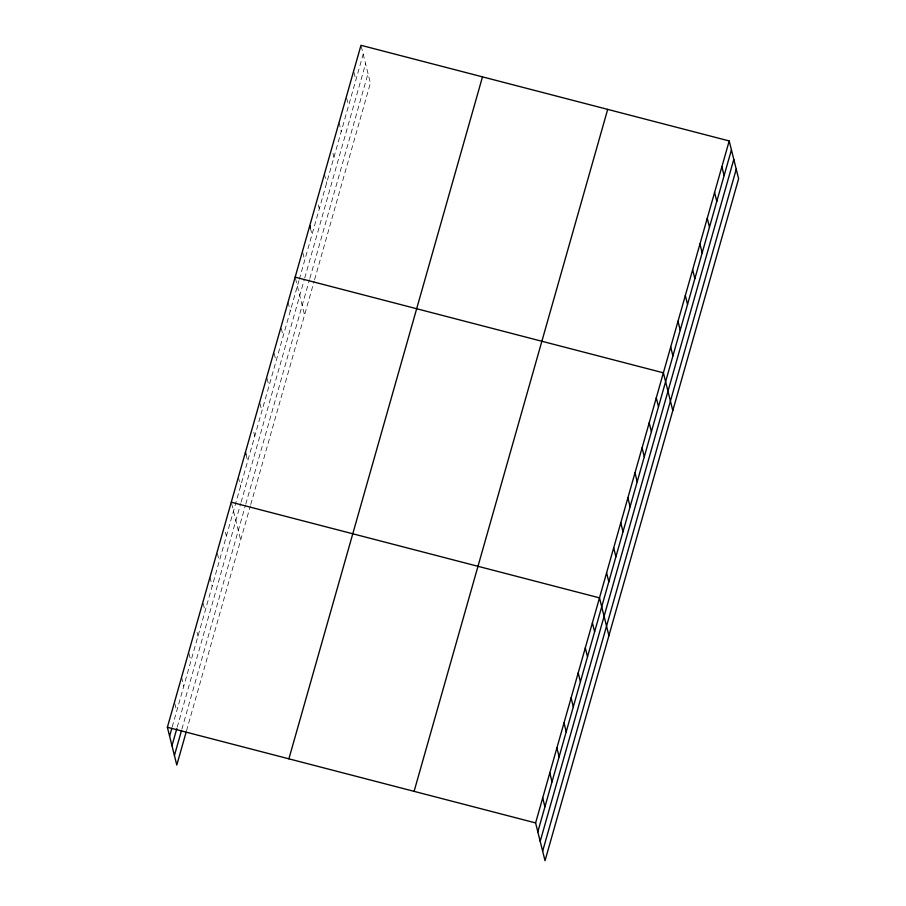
<?xml version="1.0" encoding="UTF-8"?>
<svg xmlns="http://www.w3.org/2000/svg" width="906" height="906" viewBox="0 0 906 906"><rect width="100%" height="100%" fill="white"/><g stroke="black" fill="none" stroke-linecap="round" stroke-linejoin="round"><path stroke-width="0.68" stroke-dasharray="4.53 3.4" d="M172.208 726.952L298.912 280.645M299.297 279.286L363.193 54.201M177.202 727.28L240.713 503.543M241.087 502.218L304.359 279.331M304.744 277.972L365.571 63.726M181.891 729.194L245.401 505.457M245.775 504.144L309.501 279.648M309.886 278.301L368.017 73.545M186.511 730.836L250.396 505.786M250.769 504.461L314.189 281.053M314.575 279.694L370.395 83.08L361.29 46.568M353.974 72.333L355.877 79.954M346.658 98.097L348.561 105.719M339.037 122.593L341.245 131.483M332.989 153.442L333.94 157.248M324.405 174.122L326.624 183.012M318.357 204.96L319.308 208.776M310.407 228.187L311.992 234.541M302.785 252.683L304.676 260.305M295.469 278.436L304.563 314.948M288.051 302.174L290.271 311.075M281.268 328.448L283.17 336.081M274.167 353.465L276.07 361.086M267.077 378.47L268.969 386.092M259.977 403.476L261.879 411.098M253.827 432.287L254.779 436.103M246.092 454.755L247.678 461.109M238.357 477.213L240.577 486.114M231.585 503.498L240.679 539.999M225.435 532.309L226.387 536.125M217.383 553.509L219.286 561.131M209.966 577.235L212.185 586.137M203.182 603.521L205.084 611.142M197.044 632.331L197.995 636.148M188.992 653.532L190.894 661.154M181.574 677.258L183.793 686.159M174.79 703.543L176.693 711.165"/><path stroke-width="1.36" d="M186.138 732.15L176.795 765.049L167.384 727.269L360.973 45.3L729.205 140.951L738.617 178.731L545.027 860.7L535.605 822.92L729.205 140.951M169.592 736.17L171.834 728.277M171.97 745.695L176.829 728.594M174.416 755.525L181.517 730.519M288.889 758.843L482.49 76.863M414.099 791.357L607.688 109.388M537.824 831.821L731.425 149.841M540.202 841.346L733.803 159.377M542.649 851.164L736.25 169.196M295.152 277.168L663.385 372.819L672.796 410.599M231.268 502.218L599.5 597.869L608.911 635.65M167.384 727.269L535.605 822.92M721.889 166.715L724.109 175.605M714.574 192.48L716.793 201.37M707.258 218.244L709.477 227.134M699.953 244.008L702.173 252.899M692.637 269.773L694.857 278.663M685.321 295.526L687.541 304.427M678.005 321.29L680.225 330.192M670.7 347.055L672.909 355.956M656.284 397.825L658.503 406.726M649.183 422.83L651.403 431.732M642.082 447.836L644.302 456.737M634.993 472.841L637.201 481.743M627.892 497.847L630.112 506.748M620.791 522.853L623.011 531.754M613.69 547.858L615.91 556.76M606.59 572.864L608.809 581.765M592.399 622.875L594.619 631.776M585.299 647.881L587.518 656.782M578.198 672.886L580.418 681.788M571.097 697.892L573.317 706.793M564.008 722.897L566.216 731.799M556.907 747.903L559.127 756.804M549.806 772.909L552.026 781.81M542.705 797.914L544.925 806.816M309.773 225.639L310.407 228.187M245.458 452.207L246.092 454.755"/></g></svg>
